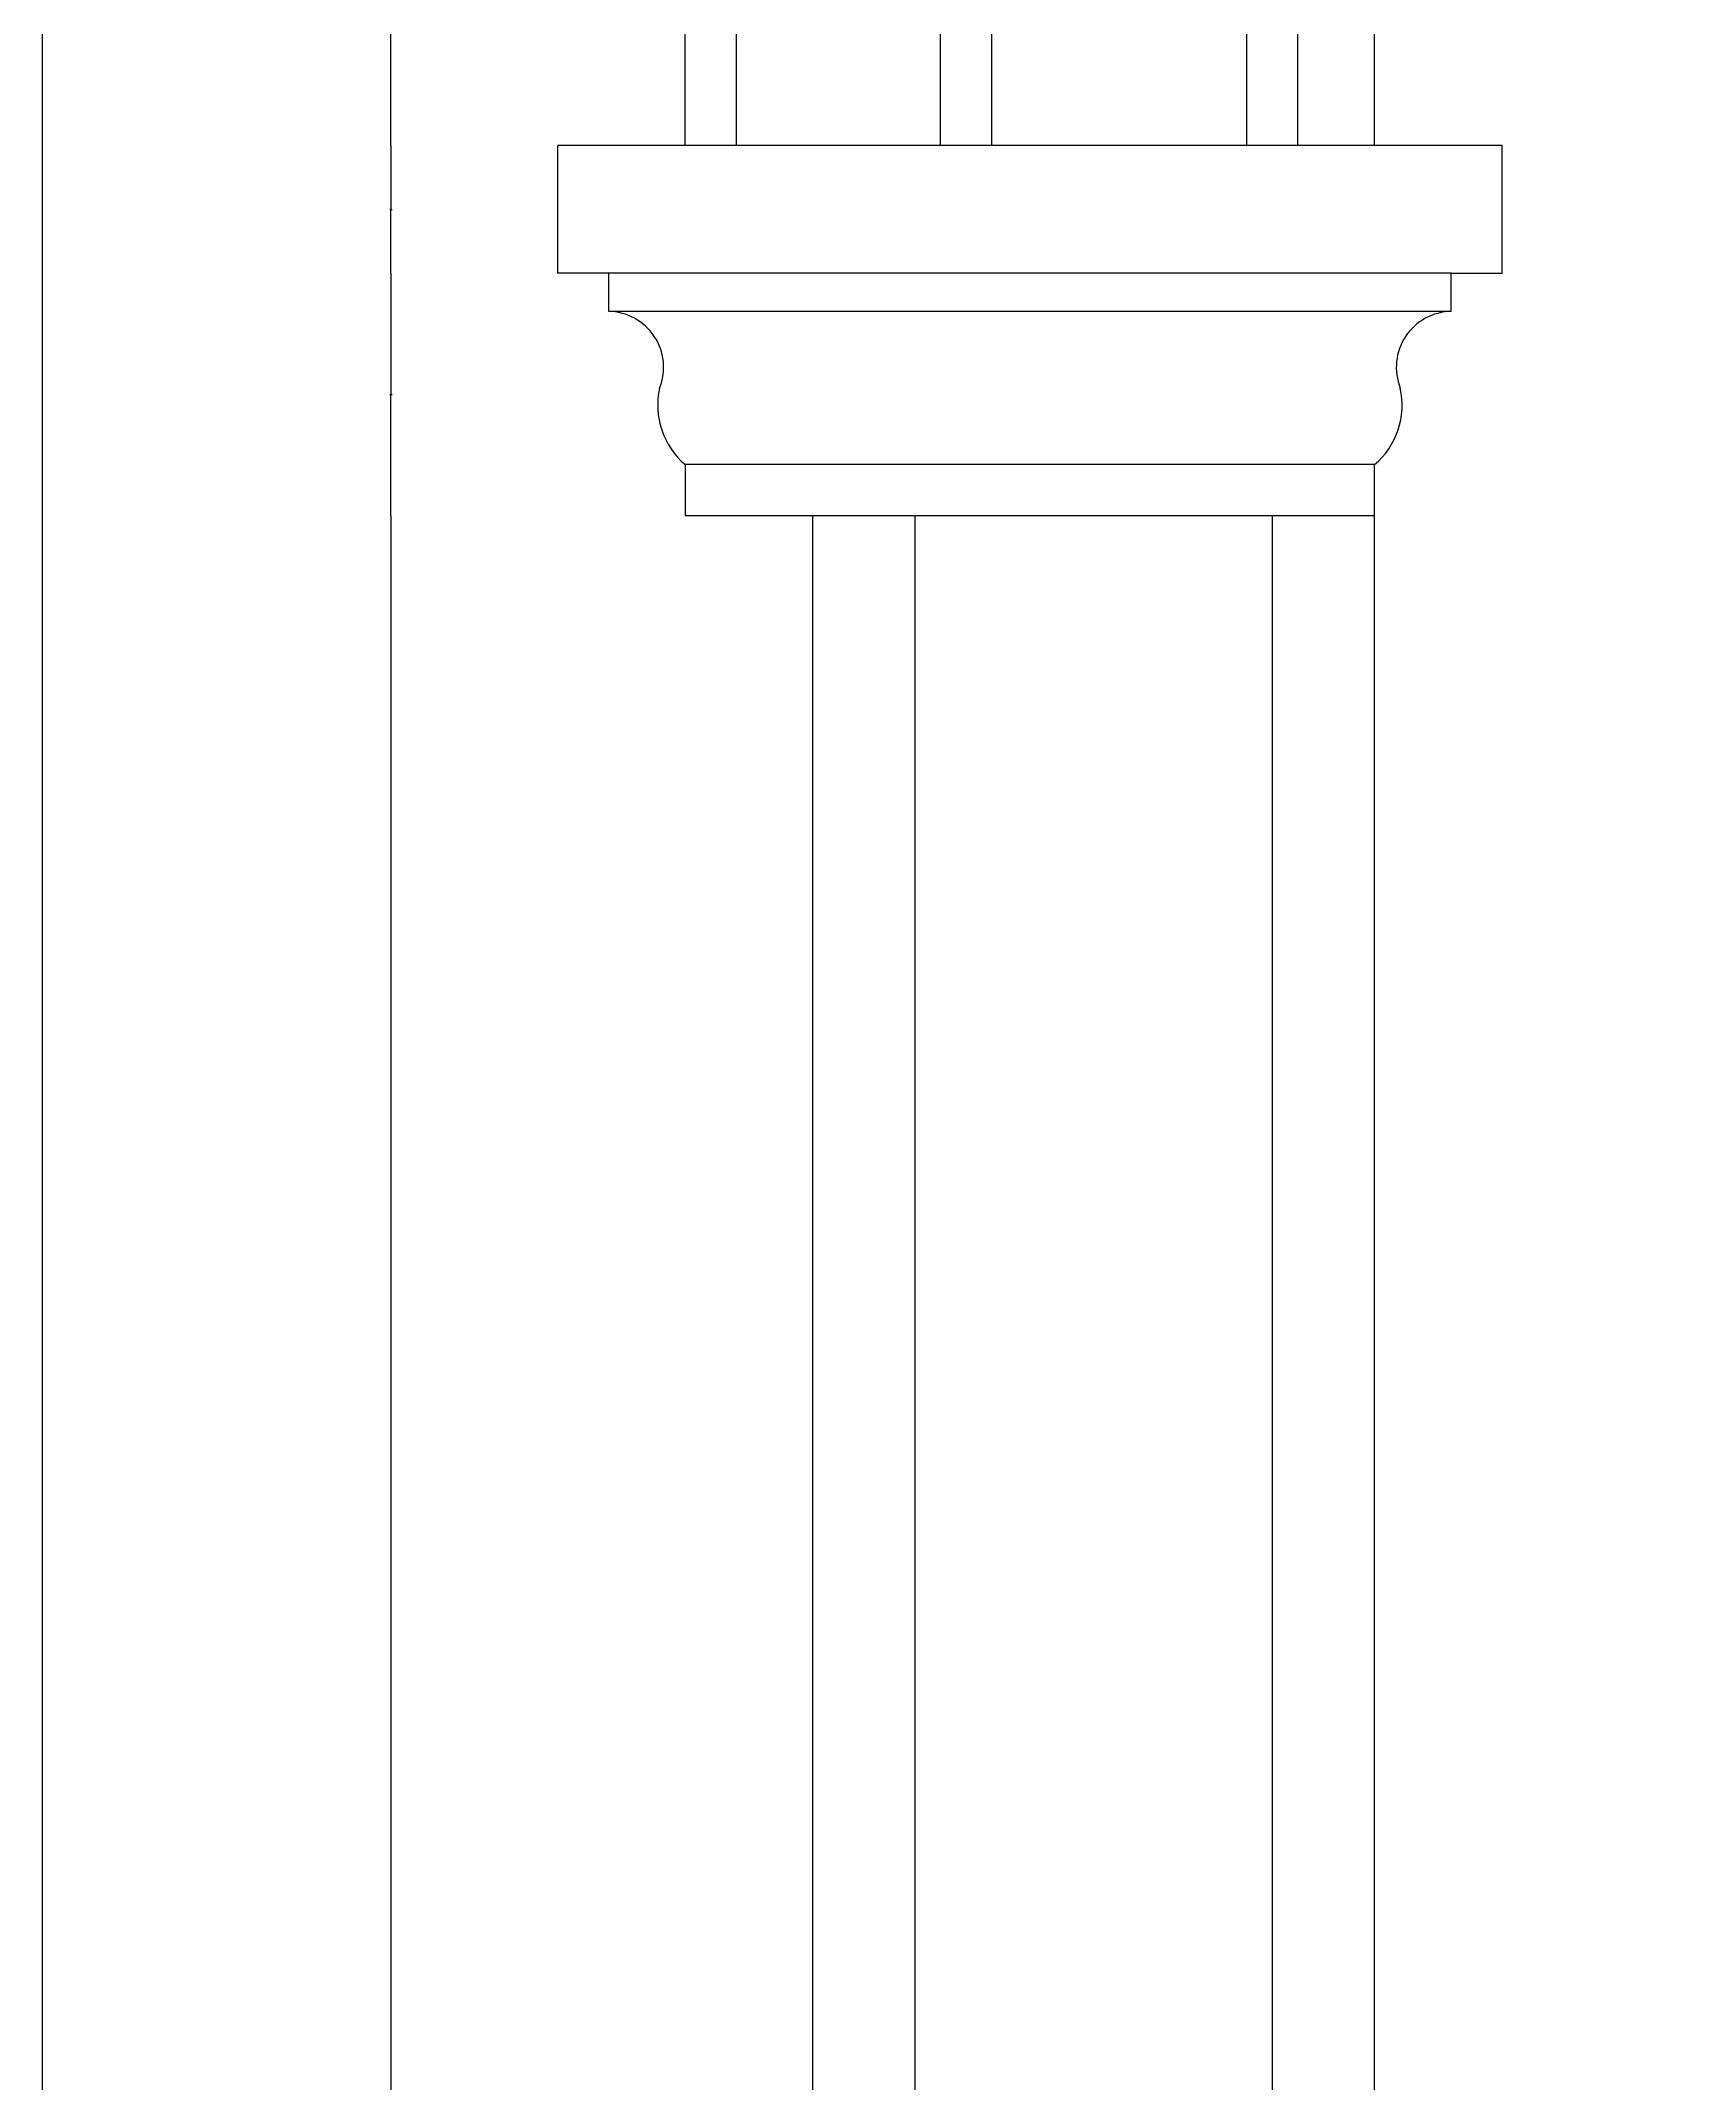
# Model space of a CAD drawing. Header units: metres. Extents: x 204 to 5299, y 190 to 6956.
# Drawn here: x 434 to 1082, y 4708 to 5508 of the extents above; entities that cross this region are included whole.
import ezdxf

# ---------------------------------------------------------------- set-up
doc = ezdxf.new("R2010")
doc.units = ezdxf.units.M
for name, color, linetype in [('3', 3, 'Continuous'), ('4', 4, 'Continuous'), ('7', 7, 'Continuous'), ('DIM', 3, 'Continuous')]:
    doc.layers.add(name, color=color, linetype=linetype)
doc.dimstyles.get("Standard").update_dxf_attribs({"dimtxt": 2.5, "dimasz": 2.5, "dimexe": 1.25, "dimexo": 0.625, "dimtad": 1, "dimcen": 2.5, "dimazin": 3, "dimtfac": 1, "dimtmove": 0, "dimatfit": 3})

# ---------------------------------------------------------------- blocks, each defined once
blk = doc.blocks.new('*D21')
for p, q in [((434.63, 6367.48), (434.63, 4674.98)), ((434.38, 4674.98), (434.13, 4674.98)), ((434.63, 2982.48), (434.63, 4674.98)), ((434.63, 4674.98), (434.63, 4674.98)), ((434.88, 4674.98), (435.13, 4674.98))]:
    blk.add_line(p, q)
at = {"layer": 'Defpoints'}
for p in [(434.63, 6367.48), (434.63, 4674.98), (434.63, 2982.48)]:
    blk.add_point(p, dxfattribs=at)
at = {"layer": 'DIM', "insert": (434.63, 4676.105), "char_height": 1, "attachment_point": 5}
blk.add_mtext('0', dxfattribs=at)
blk = doc.blocks.new('*D22')
for p, q in [((571.28, 5322.48), (571.28, 4312.48)), ((571.03, 4312.48), (570.78, 4312.48)), ((571.28, 3302.48), (571.28, 4312.48)), ((571.28, 4312.48), (571.28, 4312.48)), ((571.53, 4312.48), (571.78, 4312.48))]:
    blk.add_line(p, q)
at = {"layer": 'Defpoints'}
for p in [(571.28, 5322.48), (571.28, 4312.48), (571.28, 3302.48)]:
    blk.add_point(p, dxfattribs=at)
at = {"layer": 'DIM', "insert": (571.28, 4313.605), "char_height": 1, "attachment_point": 5}
blk.add_mtext('0', dxfattribs=at)
blk = doc.blocks.new('*D42')
for p, q in [((571.28, 5417.48), (571.28, 5369.98)), ((571.03, 5369.98), (570.78, 5369.98)), ((571.28, 5322.48), (571.28, 5369.98)), ((571.28, 5369.98), (571.28, 5369.98)), ((571.53, 5369.98), (571.78, 5369.98))]:
    blk.add_line(p, q)
at = {"layer": 'Defpoints'}
for p in [(571.28, 5417.48), (571.28, 5369.98), (571.28, 5322.48)]:
    blk.add_point(p, dxfattribs=at)
at = {"layer": 'DIM', "insert": (571.28, 5371.105), "char_height": 1, "attachment_point": 5}
blk.add_mtext('0', dxfattribs=at)
blk = doc.blocks.new('*D43')
for p, q in [((571.28, 5467.48), (571.28, 5442.48)), ((571.03, 5442.48), (570.78, 5442.48)), ((571.28, 5417.48), (571.28, 5442.48)), ((571.28, 5442.48), (571.28, 5442.48)), ((571.53, 5442.48), (571.78, 5442.48))]:
    blk.add_line(p, q)
at = {"layer": 'Defpoints'}
for p in [(571.28, 5467.48), (571.28, 5442.48), (571.28, 5417.48)]:
    blk.add_point(p, dxfattribs=at)
at = {"layer": 'DIM', "insert": (571.28, 5443.605), "char_height": 1, "attachment_point": 5}
blk.add_mtext('0', dxfattribs=at)
blk = doc.blocks.new('*D44')
for p, q in [((571.28, 5937.8), (571.28, 5702.64)), ((571.03, 5702.64), (570.78, 5702.64)), ((571.28, 5467.48), (571.28, 5702.64)), ((571.28, 5702.64), (571.28, 5702.64)), ((571.53, 5702.64), (571.78, 5702.64))]:
    blk.add_line(p, q)
at = {"layer": 'Defpoints'}
for p in [(571.28, 5937.8), (571.28, 5702.64), (571.28, 5467.48)]:
    blk.add_point(p, dxfattribs=at)
at = {"layer": 'DIM', "insert": (571.28, 5703.765), "char_height": 1, "attachment_point": 5}
blk.add_mtext('0', dxfattribs=at)

msp = doc.modelspace()

# ---------------------------------------------------------------- linework, layer by layer
at = {"layer": '3'}
for p, q in [((706.6, 5467.48), (706.6, 5686.52)), ((786.6, 5467.48), (786.6, 5678.1)), ((906.6, 5467.48), (906.6, 5664.59)), ((986.6, 5402.48), (656.6, 5402.48)), ((956.6, 5342.48), (686.6, 5342.48))]:
    msp.add_line(p, q, dxfattribs=at)
at = {"layer": '4'}
for p, q in [((686.6, 5467.48), (686.6, 5688.56)), ((686.6, 5467.48), (686.6, 5688.56)), ((926.6, 5467.48), (926.6, 5662.21)), ((956.6, 5467.48), (956.6, 5658.58)), ((1006.6, 5467.48), (636.6, 5467.48)), ((636.6, 5417.48), (636.6, 5467.48)), ((1006.6, 5417.48), (1006.6, 5467.48)), ((656.6, 5417.48), (636.6, 5417.48)), ((986.6, 5417.48), (656.6, 5417.48)), ((656.6, 5402.48), (656.6, 5417.48)), ((986.6, 5417.48), (1006.6, 5417.48)), ((986.6, 5402.48), (986.6, 5417.48)), ((686.6, 5342.48), (686.6, 5322.48)), ((956.6, 3152.48), (956.6, 5342.48)), ((956.6, 5322.48), (686.6, 5322.48)), ((736.6, 2982.48), (736.6, 5322.48)), ((776.6, 3122.48), (776.6, 5322.48)), ((916.6, 3122.48), (916.6, 5322.48))]:
    msp.add_line(p, q, dxfattribs=at)
for centre, radius, start, end in [((656.22, 5380.61), 21.88, 338.2, 88.99), ((986.99, 5380.61), 21.88, 91.01, 201.8), ((706.4, 5365.82), 30.61, 167.43, 229.69), ((936.81, 5365.82), 30.61, 310.31, 12.57)]:
    msp.add_arc(centre, radius, start, end, dxfattribs=at)
at = {"layer": '7'}
msp.add_lwpolyline([(2006.6, 5467.48), (2006.6, 5675.93, 0.31), (1406.6, 6246.03, 0.31), (806.6, 5675.93), (806.6, 5467.48)], format="xyb", dxfattribs=at)

# ---------------------------------------------------------------- dimensions: what is measured, and where the dimension line sits
at = {"layer": 'DIM'}
for base, p1, p2, picture, middle in [((434.63, 4674.98), (434.63, 6367.48), (434.63, 2982.48), '*D21', (434.63, 4676.105)), ((571.28, 5702.64), (571.28, 5937.8), (571.28, 5467.48), '*D44', (571.28, 5703.765)), ((571.28, 5442.48), (571.28, 5467.48), (571.28, 5417.48), '*D43', (571.28, 5443.605)), ((571.28, 5369.98), (571.28, 5417.48), (571.28, 5322.48), '*D42', (571.28, 5371.105)), ((571.28, 4312.48), (571.28, 5322.48), (571.28, 3302.48), '*D22', (571.28, 4313.605))]:
    dim = msp.add_linear_dim(base=base, p1=p1, p2=p2, dimstyle='Standard', dxfattribs=at)
    dim.commit()
    dim.dimension.update_dxf_attribs({"geometry": picture, "text_midpoint": middle})

doc.saveas('drawing.dxf')
